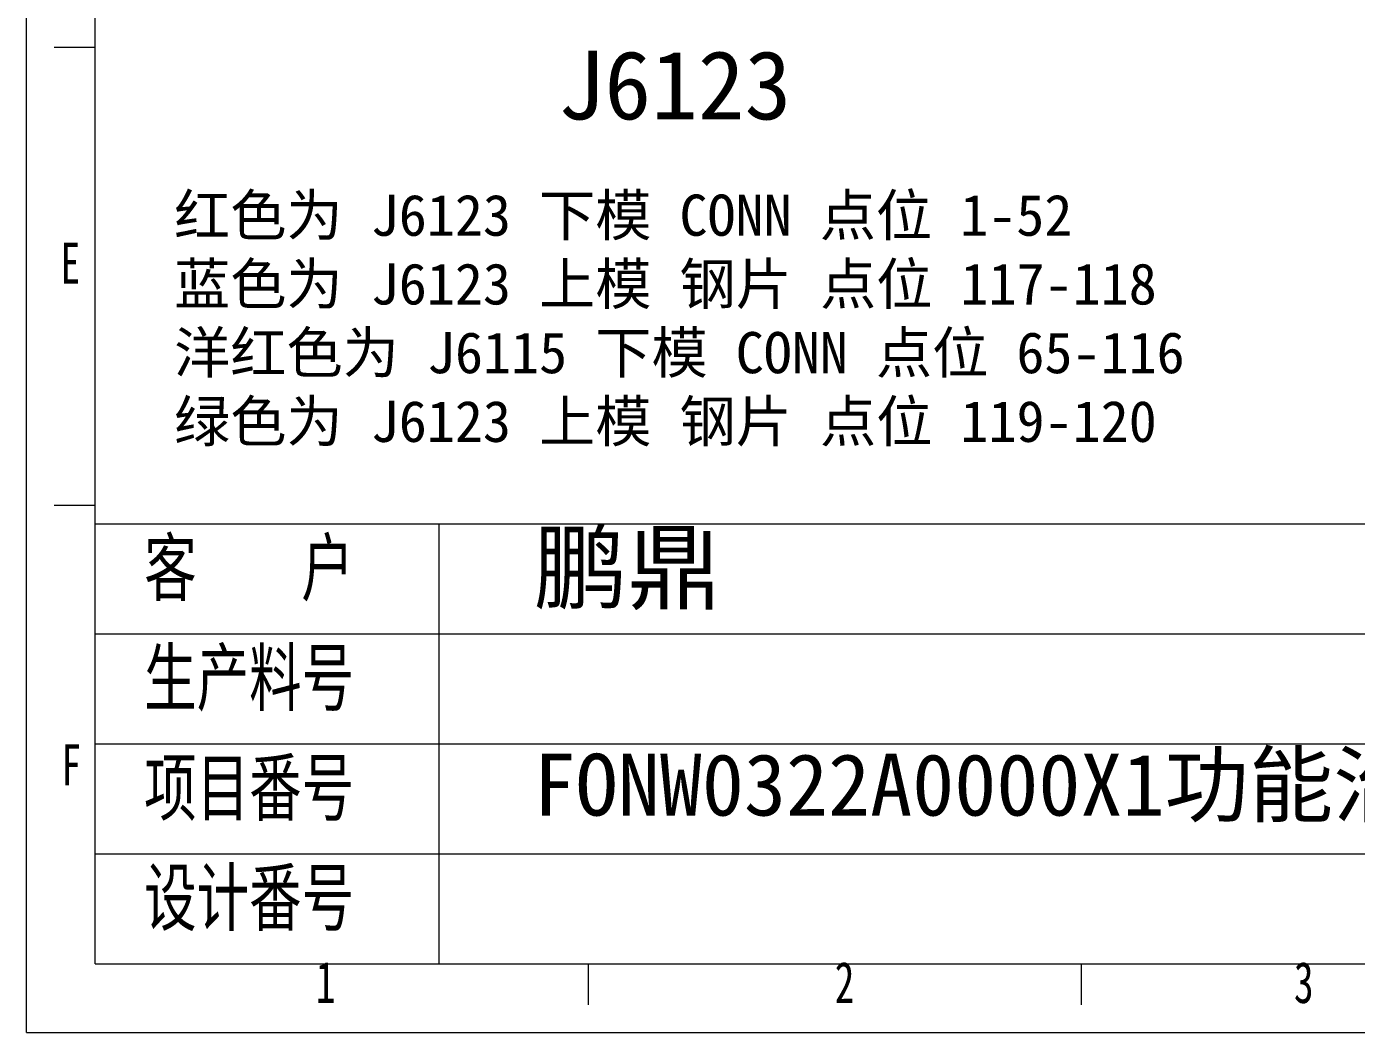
# Model space of a CAD drawing. Header units: millimetres. Extents: x -697 to -103, y -638 to -114.
# Drawn here: x -697.2 to -503.6, y -637.7 to -491.3 of the extents above; entities that cross this region are included whole.
import ezdxf

# ---------------------------------------------------------------- set-up
doc = ezdxf.new("R2010")
doc.units = ezdxf.units.MM
for name, color, linetype in [('0008', 7, 'Continuous'), ('00点位图', 100, 'Continuous'), ('设计图框', 120, 'Continuous')]:
    doc.layers.add(name, color=color, linetype=linetype)
doc.styles.add('SLDTEXTSTYLE0', font='TXT', dxfattribs={"width": 0.7, "bigfont": 'bigfont'})
doc.styles.add('SLDTEXTSTYLE1', font='TXT', dxfattribs={"width": 0.7})
doc.styles.get("Standard").update_dxf_attribs({"font": ''})
doc.styles.get('Standard').set_extended_font_data('SimSun')

# ---------------------------------------------------------------- blocks, each defined once
blk = doc.blocks.new('YHD点位图')
at = {"layer": '00点位图', "color": 4, "linetype": 'Continuous', "lineweight": 18}
for p, q in [((1662.795, 1236.327), (1662.795, 1446.327)), ((1667.795, 1241.327), (1667.795, 1441.327)), ((1667.795, 1307.994), (1664.795, 1307.994)), ((1667.795, 1274.661), (1664.795, 1274.661)), ((1667.795, 1273.327), (1954.795, 1273.327)), ((1692.795, 1273.327), (1692.795, 1241.327)), ((1667.795, 1265.327), (1954.795, 1265.327)), ((1667.795, 1257.327), (1954.795, 1257.327)), ((1667.795, 1249.327), (1954.795, 1249.327)), ((1667.795, 1241.327), (1954.795, 1241.327)), ((1703.67, 1241.327), (1703.67, 1238.327)), ((1739.55, 1241.327), (1739.55, 1238.327)), ((1662.795, 1236.327), (1959.795, 1236.327))]:
    blk.add_line(p, q, dxfattribs=at)
at = {"layer": '00点位图', "color": 4, "linetype": 'Continuous', "lineweight": 0, "char_height": 3, "attachment_point": 1, "style": 'SLDTEXTSTYLE1'}
for s, insert in [('E', (1665.266, 1293.81)), ('F', (1665.334, 1257.295)), ('1', (1683.841, 1241.475)), ('2', (1721.61, 1241.462)), ('3', (1755.031, 1241.462))]:
    blk.add_mtext(s, dxfattribs=dict(at, insert=insert))
at = {"layer": '00点位图', "color": 4, "linetype": 'Continuous', "lineweight": 18, "char_height": 4, "width": 22.58248, "attachment_point": 1, "style": 'SLDTEXTSTYLE0'}
for s, insert in [('{\\fSimSun|b0|i0|c134|p2;\\C6;客    户}', (1671.352, 1272.153)), ('{\\fSimSun|b0|i0|c134|p2;\\C3;生产料号}', (1671.352, 1264.153)), ('{\\fSimSun|b0|i0|c134|p2;\\C4;项目番号}', (1671.352, 1256.153)), ('{\\fSimSun|b0|i0|c134|p2;\\C1;设计番号}', (1671.352, 1248.153))]:
    blk.add_mtext(s, dxfattribs=dict(at, insert=insert))

msp = doc.modelspace()

# ---------------------------------------------------------------- block references
at = {"layer": '设计图框', "xscale": 2, "yscale": 2, "zscale": 2}
msp.add_blockref('YHD点位图', (-4022.75, -3110.35), dxfattribs=at)

# ---------------------------------------------------------------- texts
at = {"layer": '0008', "color": 1, "attachment_point": 1}
for s, insert, char_height, width in [('J6123', (-619.86, -494.81), 10, 123.925), ('红色为 J6123 下模 CONN 点位 1-52\\P{\\C5;蓝色为 J6123 上模 钢片 点位 117-118\\P}洋红色为 J6115 下模 CONN 点位 65-116\\P{\\C3;绿色为 J6123 上模 钢片 点位 119-120}', (-675.7, -515.75), 6, 180.4034)]:
    msp.add_mtext(s, dxfattribs=dict(at, insert=insert, char_height=char_height, width=width))
at = {"layer": '设计图框', "attachment_point": 1}
for s, insert, char_height, width in [('{\\C6;鹏鼎}', (-623.36, -565.03), 10, 38.9933), ('{\\C6;FONW0322A0000X1功能治具修改}', (-623.36, -597.14), 9, 213.3412)]:
    msp.add_mtext(s, dxfattribs=dict(at, insert=insert, char_height=char_height, width=width))

doc.saveas('drawing.dxf')
